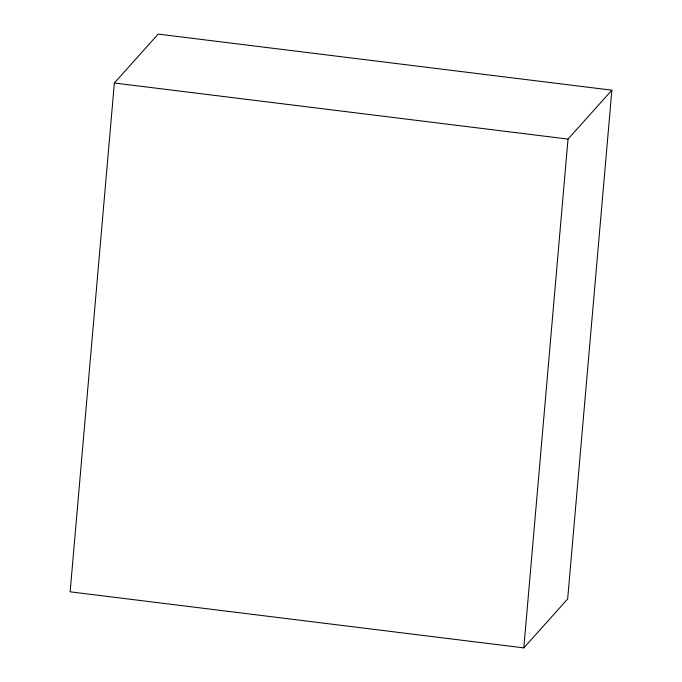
<?xml version="1.0" encoding="UTF-8"?>
<svg xmlns="http://www.w3.org/2000/svg" width="682" height="682" viewBox="0 0 682 682"><rect width="100%" height="100%" fill="white"/><g stroke="black" fill="none" stroke-linecap="round" stroke-linejoin="round"><path stroke-width="1.02" d="M114.346 83.008L70.135 591.823L523.81 647.9L567.654 598.992L611.865 90.177L158.19 34.1L114.346 83.008L568.021 139.085L611.865 90.177M523.81 647.9L568.021 139.085"/></g></svg>
